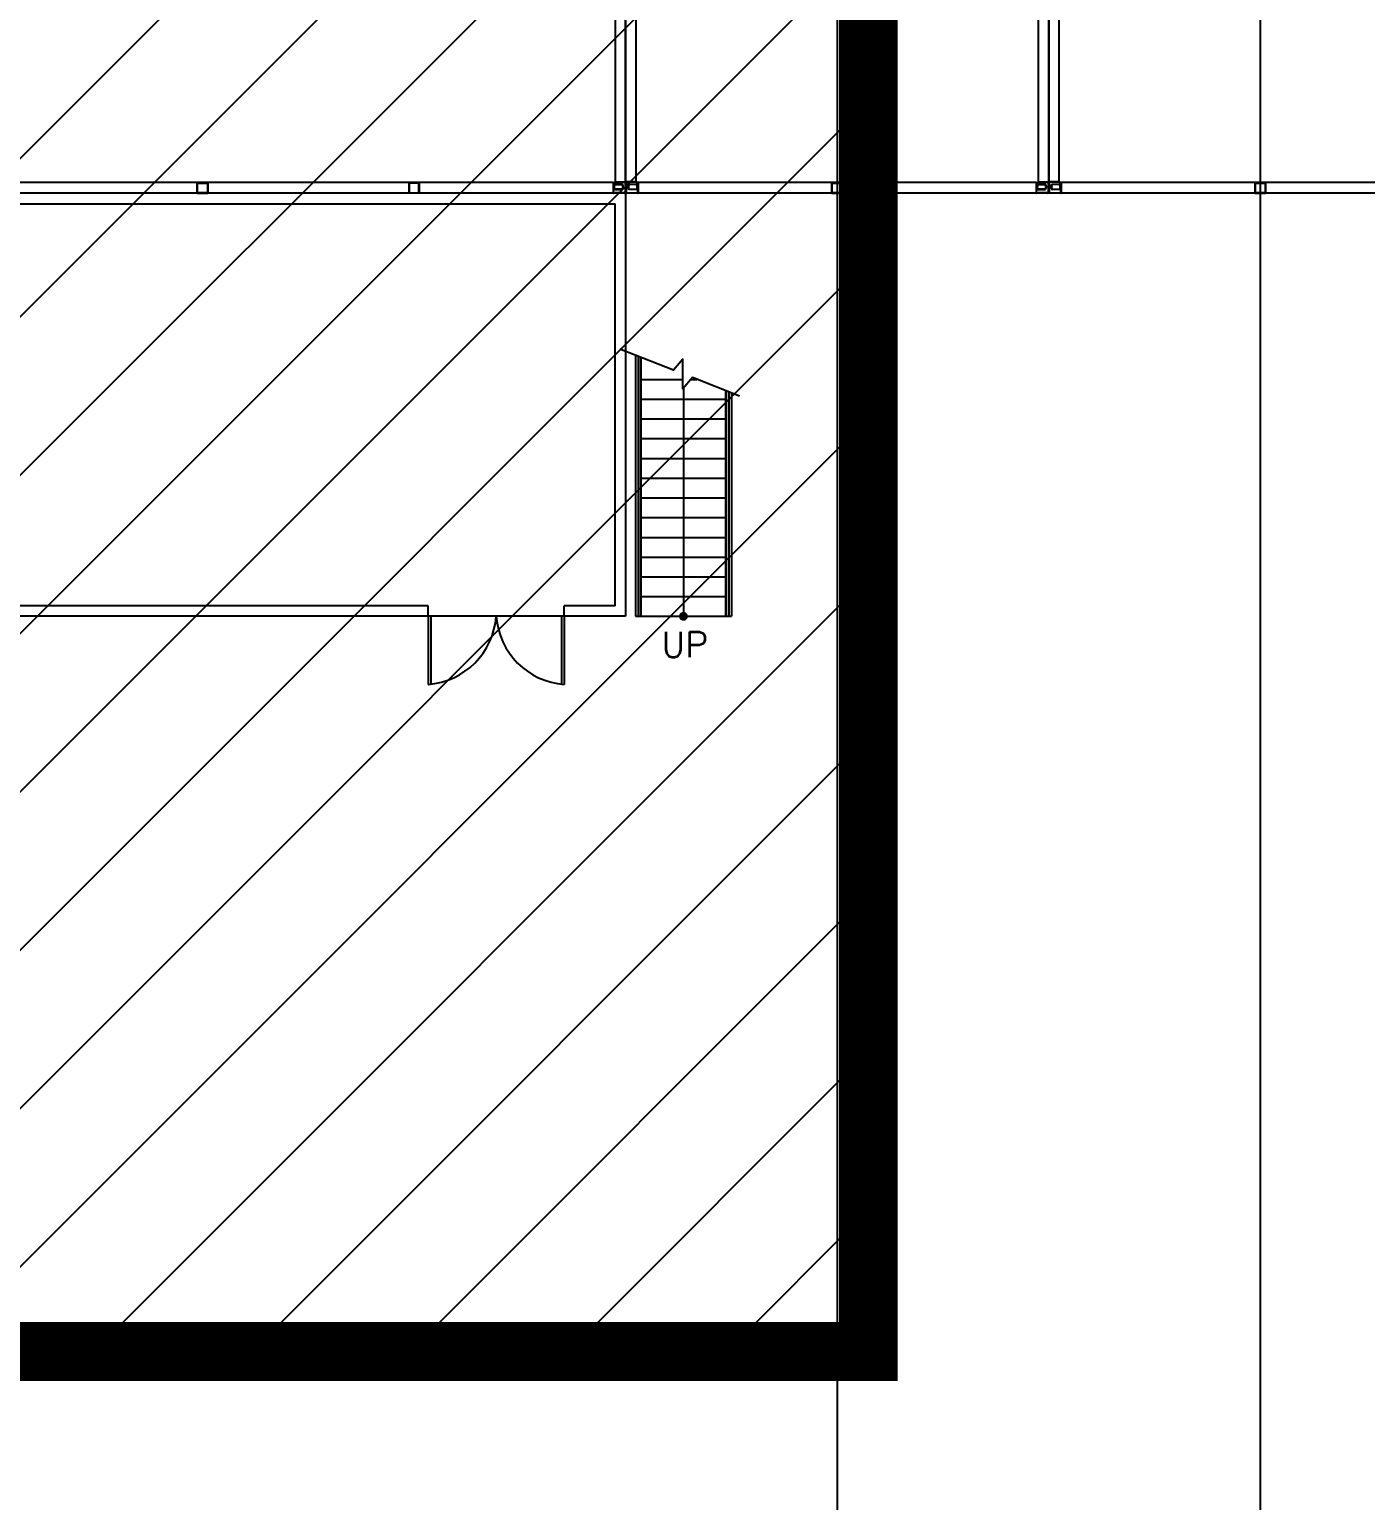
# Model space of a CAD drawing. Header units: millimetres. Extents: x -300 to 383236, y -195106 to -144646.
# Drawn here: x 142080 to 143217, y -151290 to -150039 of the extents above; entities that cross this region are included whole.
import ezdxf
from ezdxf.enums import TextEntityAlignment as Align

# ---------------------------------------------------------------- set-up
doc = ezdxf.new("R2010")
doc.units = ezdxf.units.MM
doc.header["$LTSCALE"] = 60
doc.layers.add('BACK', color=8, linetype='Continuous')
doc.layers.add('SITE BOUNDARY-AP', color=4, linetype='xxx')
doc.styles.add('RomanS', font='romans.shx', dxfattribs={"bigfont": 'whgtxt.shx'})
doc.styles.get("Standard").update_dxf_attribs({"font": 'romans.shx', "width": 0.75, "bigfont": 'whgtxt.shx'})
doc.linetypes.add('xxx', pattern='A,0.25,-0.022286,["xxx",Standard,S=0.1,R=0,X=0,Y=-0.035957],-0.221744', length=0.49403)

# ---------------------------------------------------------------- blocks, each defined once
blk = doc.blocks.new('KEY PLAN_NEW')
at = {"color": 253}
for p, q in [((-1703.86, -1431.94, 46), (-1703.86, -1491.94, 46)), ((-1706.86, -1435.18), (-1706.86, -1488.7)), ((-1700.86, -1488.7), (-1700.86, -1435.18)), ((-1586.86, -1435.18), (-1586.86, -1488.7)), ((-1580.86, -1488.7), (-1580.86, -1435.18)), ((-1707.42, -1488.94, 46), (-2000.3, -1488.94, 46)), ((-1825.36, -1491.94, 46), (-1825.36, -1488.94, 46)), ((-1822.36, -1488.94, 46), (-1825.36, -1488.94, 46)), ((-1825.24, -1489.06, 46), (-1822.48, -1489.06, 46)), ((-1825.24, -1489.06, 46), (-1822.48, -1489.06, 46)), ((-1825.24, -1491.82, 46), (-1825.24, -1489.06, 46)), ((-1822.48, -1489.06, 46), (-1822.48, -1491.82, 46)), ((-1822.36, -1488.94, 46), (-1822.36, -1491.94, 46)), ((-1765.36, -1488.94, 46), (-1765.36, -1491.94, 46)), ((-1765.36, -1488.94, 46), (-1762.36, -1488.94, 46)), ((-1762.48, -1489.06, 46), (-1765.24, -1489.06, 46)), ((-1762.48, -1489.06, 46), (-1765.24, -1489.06, 46)), ((-1765.24, -1489.06, 46), (-1765.24, -1491.82, 46)), ((-1762.48, -1491.82, 46), (-1762.48, -1489.06, 46)), ((-1762.36, -1491.94, 46), (-1762.36, -1488.94, 46)), ((-1707.42, -1488.94, 46), (-1706.86, -1488.94, 46)), ((-1706.86, -1488.7, 46), (-1706.86, -1488.94, 46)), ((-1700.86, -1488.7), (-1700.86, -1488.94)), ((-1700.3, -1488.94), (-1700.86, -1488.94)), ((-1587.42, -1488.94), (-1700.3, -1488.94)), ((-1645.36, -1491.94), (-1645.36, -1488.94)), ((-1642.36, -1488.94), (-1645.36, -1488.94)), ((-1645.24, -1489.06), (-1642.48, -1489.06)), ((-1645.24, -1489.06), (-1642.48, -1489.06)), ((-1645.24, -1491.82), (-1645.24, -1489.06)), ((-1642.48, -1489.06), (-1642.48, -1491.82)), ((-1642.36, -1488.94), (-1642.36, -1491.94)), ((-1587.42, -1488.94), (-1586.86, -1488.94)), ((-1586.86, -1488.7), (-1586.86, -1488.94)), ((-1580.86, -1488.7), (-1580.86, -1488.94)), ((-1580.3, -1488.94), (-1580.86, -1488.94)), ((-1287.42, -1488.94), (-1580.3, -1488.94)), ((-1525.36, -1491.94), (-1525.36, -1488.94)), ((-1522.36, -1488.94), (-1525.36, -1488.94)), ((-1525.24, -1489.06), (-1522.48, -1489.06)), ((-1525.24, -1489.06), (-1522.48, -1489.06)), ((-1525.24, -1491.82), (-1525.24, -1489.06)), ((-1522.48, -1489.06), (-1522.48, -1491.82)), ((-1522.36, -1488.94), (-1522.36, -1491.94)), ((-1703.86, -1491.94, 46), (-2123.86, -1491.94, 46)), ((-1825.36, -1491.94, 46), (-1822.36, -1491.94, 46)), ((-1822.48, -1491.82, 46), (-1825.24, -1491.82, 46)), ((-1762.36, -1491.94, 46), (-1765.36, -1491.94, 46)), ((-1765.24, -1491.82, 46), (-1762.48, -1491.82, 46)), ((-1703.86, -1491.94, 46), (-1703.86, -1611.94, 46)), ((-1645.36, -1491.94), (-1642.36, -1491.94)), ((-1642.48, -1491.82), (-1645.24, -1491.82)), ((-1525.36, -1491.94), (-1522.36, -1491.94)), ((-1522.48, -1491.82), (-1525.24, -1491.82)), ((-2120.86, -1494.94, 46), (-1706.86, -1494.94, 46)), ((-1706.86, -1608.94, 46), (-1706.86, -1494.94, 46)), ((-1700.33, -1538.2, 46), (-1700.33, -1611.94, 46)), ((-1699.61, -1538.48, 46), (-1699.61, -1611.94, 46)), ((-1699.46, -1544.74, 46), (-1687.62, -1544.74, 46)), ((-1687.46, -1547.21, 46), (-1687.46, -1611.94, 46)), ((-1685.35, -1544.74, 46), (-1683.63, -1544.74, 46)), ((-1699.46, -1550.34, 46), (-1675.46, -1550.34, 46)), ((-1675.31, -1548, 46), (-1675.31, -1611.94, 46)), ((-1674.6, -1548.28, 46), (-1674.6, -1611.94, 46)), ((-1699.46, -1555.94, 46), (-1675.46, -1555.94, 46)), ((-1699.46, -1561.54, 46), (-1675.46, -1561.54, 46)), ((-1699.46, -1567.14, 46), (-1675.46, -1567.14, 46)), ((-1699.46, -1572.74, 46), (-1675.46, -1572.74, 46)), ((-1699.46, -1578.34, 46), (-1675.46, -1578.34, 46)), ((-1699.46, -1583.94, 46), (-1675.46, -1583.94, 46)), ((-1699.46, -1589.54, 46), (-1675.46, -1589.54, 46)), ((-1699.46, -1595.14, 46), (-1675.46, -1595.14, 46)), ((-1699.46, -1600.74, 46), (-1675.46, -1600.74, 46)), ((-1759.86, -1608.94, 46), (-2120.86, -1608.94, 46)), ((-1759.86, -1611.94, 46), (-1759.86, -1608.94, 46)), ((-1706.86, -1608.94, 46), (-1721.26, -1608.94, 46)), ((-1721.26, -1611.94, 46), (-1721.26, -1608.94, 46)), ((-1699.46, -1606.34, 46), (-1675.46, -1606.34, 46)), ((-1703.86, -1611.94, 46), (-2123.86, -1611.94, 46)), ((-1759.86, -1611.94, 46), (-1759.86, -1631.24, 46)), ((-1759.06, -1611.94, 46), (-1759.06, -1631.17, 46)), ((-1722.06, -1611.94, 46), (-1722.06, -1631.17, 46)), ((-1721.26, -1611.94, 46), (-1721.26, -1631.24, 46))]:
    blk.add_line(p, q, dxfattribs=at)
at = {"color": 253, "linetype": 'Continuous'}
for p, q in [((-1707.42, -1488.94, 46), (-1707.42, -1491.94, 46)), ((-1707.3, -1491.82, 46), (-1707.3, -1488.94, 46)), ((-1706.86, -1488.7, 46), (-1703.86, -1488.7, 46)), ((-1706.86, -1488.82, 46), (-1703.98, -1488.82, 46)), ((-1703.98, -1488.7, 46), (-1703.98, -1488.82, 46)), ((-1703.86, -1488.82, 46), (-1703.98, -1488.82, 46)), ((-1703.98, -1488.82, 46), (-1703.98, -1491.53, 46)), ((-1700.86, -1488.7), (-1703.86, -1488.7)), ((-1703.86, -1488.82), (-1703.74, -1488.82)), ((-1703.74, -1488.7), (-1703.74, -1488.82)), ((-1700.86, -1488.82), (-1703.74, -1488.82)), ((-1703.74, -1488.82), (-1703.74, -1491.53)), ((-1700.42, -1491.82), (-1700.42, -1488.94)), ((-1700.3, -1488.94), (-1700.3, -1491.94)), ((-1587.42, -1488.94), (-1587.42, -1491.94)), ((-1587.3, -1491.82), (-1587.3, -1488.94)), ((-1586.86, -1488.7), (-1583.86, -1488.7)), ((-1586.86, -1488.82), (-1583.98, -1488.82)), ((-1583.98, -1488.7), (-1583.98, -1488.82)), ((-1583.86, -1488.82), (-1583.98, -1488.82)), ((-1583.98, -1488.82), (-1583.98, -1491.53)), ((-1580.86, -1488.7), (-1583.86, -1488.7)), ((-1583.86, -1488.82), (-1583.74, -1488.82)), ((-1583.74, -1488.7), (-1583.74, -1488.82)), ((-1580.86, -1488.82), (-1583.74, -1488.82)), ((-1583.74, -1488.82), (-1583.74, -1491.53)), ((-1580.42, -1491.82), (-1580.42, -1488.94)), ((-1580.3, -1488.94), (-1580.3, -1491.94)), ((-1707.42, -1491.82, 46), (-1707.3, -1491.82, 46)), ((-1707.3, -1491.82, 46), (-1707.3, -1491.94, 46)), ((-1704.27, -1491.82, 46), (-1707.3, -1491.82, 46)), ((-1704.76, -1489.41, 46), (-1707.02, -1489.41, 46)), ((-1707.02, -1490.92, 46), (-1704.76, -1490.92, 46)), ((-1706.96, -1489.53, 46), (-1704.83, -1489.53, 46)), ((-1704.83, -1490.8, 46), (-1706.96, -1490.8, 46)), ((-1704.27, -1491.82, 46), (-1704.27, -1491.94, 46)), ((-1703.98, -1491.53, 46), (-1703.86, -1491.53, 46)), ((-1703.98, -1491.82, 46), (-1703.98, -1491.82, 46)), ((-1703.98, -1491.82, 46), (-1703.98, -1491.82, 46)), ((-1703.74, -1491.53), (-1703.86, -1491.53)), ((-1703.74, -1491.82), (-1703.74, -1491.82)), ((-1703.74, -1491.82), (-1703.74, -1491.82)), ((-1703.45, -1491.82), (-1703.45, -1491.94)), ((-1703.45, -1491.82), (-1700.42, -1491.82)), ((-1702.96, -1489.41), (-1700.7, -1489.41)), ((-1700.7, -1490.92), (-1702.96, -1490.92)), ((-1700.77, -1489.53), (-1702.9, -1489.53)), ((-1702.9, -1490.8), (-1700.77, -1490.8)), ((-1700.3, -1491.82), (-1700.42, -1491.82)), ((-1700.42, -1491.82), (-1700.42, -1491.94)), ((-1587.42, -1491.82), (-1587.3, -1491.82)), ((-1587.3, -1491.82), (-1587.3, -1491.94)), ((-1584.27, -1491.82), (-1587.3, -1491.82)), ((-1584.76, -1489.41), (-1587.02, -1489.41)), ((-1587.02, -1490.92), (-1584.76, -1490.92)), ((-1586.96, -1489.53), (-1584.83, -1489.53)), ((-1584.83, -1490.8), (-1586.96, -1490.8)), ((-1584.27, -1491.82), (-1584.27, -1491.94)), ((-1583.98, -1491.53), (-1583.86, -1491.53)), ((-1583.98, -1491.82), (-1583.98, -1491.82)), ((-1583.98, -1491.82), (-1583.98, -1491.82)), ((-1583.74, -1491.53), (-1583.86, -1491.53)), ((-1583.74, -1491.82), (-1583.74, -1491.82)), ((-1583.74, -1491.82), (-1583.74, -1491.82)), ((-1583.45, -1491.82), (-1583.45, -1491.94)), ((-1583.45, -1491.82), (-1580.42, -1491.82)), ((-1582.96, -1489.41), (-1580.7, -1489.41)), ((-1580.7, -1490.92), (-1582.96, -1490.92)), ((-1580.77, -1489.53), (-1582.9, -1489.53)), ((-1582.9, -1490.8), (-1580.77, -1490.8)), ((-1580.3, -1491.82), (-1580.42, -1491.82)), ((-1580.42, -1491.82), (-1580.42, -1491.94))]:
    blk.add_line(p, q, dxfattribs=at)
at = {"color": 253}
for points in [[(-1703.86, -1491.94), (-1703.86, -1431.94), (-1583.86, -1431.94), (-1583.86, -1491.94)], [(-1583.86, -1491.94), (-1583.86, -1431.94), (-1283.86, -1431.94), (-1283.86, -1491.94)]]:
    blk.add_lwpolyline(points, close=True, dxfattribs=at)
at = {"color": 253, "elevation": 46}
for points in [[(-1703.86, -1491.94), (-2003.86, -1491.94)], [(-1671.55, -1549.48), (-1684.92, -1544.24), (-1687.62, -1547.4), (-1687.62, -1538.98), (-1690.28, -1542.14), (-1705.55, -1536.16)], [(-1701.06, -1537.92), (-1701.06, -1611.94)], [(-1699.46, -1611.94), (-1699.46, -1538.54)], [(-1675.46, -1611.94), (-1675.46, -1547.95)], [(-1673.86, -1548.57), (-1673.86, -1611.94)], [(-1701.06, -1611.94), (-1673.86, -1611.94)]]:
    blk.add_lwpolyline(points, dxfattribs=at)
blk.add_lwpolyline([(-1687.46, -1547.21, 0, 2, 0), (-1687.46, -1553.21, 0, 0, 0), (-1687.46, -1550.39, 0, 0, 0)], format="xyseb", dxfattribs=at)
at = {"color": 253, "const_width": 1.25, "elevation": 46}
blk.add_lwpolyline([(-1686.84, -1611.94, 1), (-1688.09, -1611.94, 1)], format="xyb", close=True, dxfattribs=at)
at = {"color": 253, "linetype": 'Continuous'}
for centre, radius, start, end in [((-1703.98, -1488.82, 46), 0.12, 0, 90), ((-1703.74, -1488.82), 0.12, 90, 180), ((-1583.98, -1488.82), 0.12, 0, 90), ((-1583.74, -1488.82), 0.12, 90, 180), ((-1707.3, -1491.82, 46), 0.12, 180, 270), ((-1705.89, -1490.16, 46), 1.36, 146.2792, 213.7208), ((-1705.89, -1490.16, 46), 1.24, 149.1964, 210.8036), ((-1705.89, -1490.16, 46), 1.24, 329.1964, 30.8036), ((-1705.89, -1490.16, 46), 1.36, 326.2792, 33.7208), ((-1704.27, -1491.53, 46), 0.41, 270, 0), ((-1704.27, -1491.53, 46), 0.29, 270, 0), ((-1703.45, -1491.53), 0.41, 180, 270), ((-1703.45, -1491.53), 0.29, 180, 270), ((-1701.83, -1490.16), 1.36, 146.2792, 213.7208), ((-1701.83, -1490.16), 1.24, 149.1964, 210.8036), ((-1701.83, -1490.16), 1.24, 329.1964, 30.8036), ((-1701.83, -1490.16), 1.36, 326.2792, 33.7208), ((-1700.42, -1491.82), 0.12, 270, 0), ((-1587.3, -1491.82), 0.12, 180, 270), ((-1585.89, -1490.16), 1.36, 146.2792, 213.7208), ((-1585.89, -1490.16), 1.24, 149.1964, 210.8036), ((-1585.89, -1490.16), 1.24, 329.1964, 30.8036), ((-1585.89, -1490.16), 1.36, 326.2792, 33.7208), ((-1584.27, -1491.53), 0.41, 270, 0), ((-1584.27, -1491.53), 0.29, 270, 0), ((-1583.45, -1491.53), 0.41, 180, 270), ((-1583.45, -1491.53), 0.29, 180, 270), ((-1581.83, -1490.16), 1.36, 146.2792, 213.7208), ((-1581.83, -1490.16), 1.24, 149.1964, 210.8036), ((-1581.83, -1490.16), 1.24, 329.1964, 30.8036), ((-1581.83, -1490.16), 1.36, 326.2792, 33.7208), ((-1580.42, -1491.82), 0.12, 270, 0)]:
    blk.add_arc(centre, radius, start, end, dxfattribs=at)
at = {"color": 253}
for centre, start, end in [((-1761.42, -1610.39, 46), 274.2611, 355.7389), ((-1719.71, -1610.39, 46), 184.2611, 265.7389)]:
    blk.add_arc(centre, 20.91, start, end, dxfattribs=at)
at = {"color": 253, "linetype": 'Continuous'}
for points, knots in [([(-1706.96, -1489.53, 46), (-1706.96, -1489.53, 46), (-1706.96, -1489.53, 46), (-1706.96, -1489.53, 46), (-1706.96, -1489.53, 46), (-1706.96, -1489.53, 46), (-1706.96, -1489.52, 46), (-1706.96, -1489.52, 46), (-1706.96, -1489.52, 46), (-1706.96, -1489.52, 46), (-1706.96, -1489.52, 46), (-1706.96, -1489.52, 46), (-1706.96, -1489.52, 46), (-1706.96, -1489.51, 46), (-1706.97, -1489.51, 46), (-1706.97, -1489.51, 46), (-1706.97, -1489.51, 46), (-1706.97, -1489.51, 46), (-1706.97, -1489.51, 46), (-1706.97, -1489.51, 46), (-1706.97, -1489.5, 46), (-1706.97, -1489.5, 46), (-1706.98, -1489.5, 46), (-1706.98, -1489.49, 46), (-1706.98, -1489.49, 46), (-1706.98, -1489.49, 46), (-1706.98, -1489.49, 46), (-1706.98, -1489.48, 46), (-1706.98, -1489.48, 46), (-1706.98, -1489.48, 46), (-1706.98, -1489.48, 46), (-1706.99, -1489.48, 46), (-1706.99, -1489.47, 46), (-1706.99, -1489.47, 46), (-1707, -1489.46, 46), (-1707, -1489.46, 46), (-1707, -1489.45, 46), (-1707, -1489.45, 46), (-1707, -1489.45, 46), (-1707, -1489.45, 46), (-1707, -1489.45, 46), (-1707, -1489.44, 46), (-1707.01, -1489.44, 46), (-1707.01, -1489.43, 46), (-1707.01, -1489.43, 46), (-1707.02, -1489.42, 46), (-1707.02, -1489.42, 46), (-1707.02, -1489.42, 46), (-1707.02, -1489.41, 46), (-1707.02, -1489.41, 46), (-1707.02, -1489.41, 46), (-1707.02, -1489.41, 46), (-1707.02, -1489.41, 46), (-1707.02, -1489.41, 46)], [0, 0, 0, 0, 0.06206, 0.12459, 0.12459, 0.155854, 0.155854, 0.171487, 0.171487, 0.187119, 0.187119, 0.249648, 0.249648, 0.312178, 0.312178, 0.343442, 0.343442, 0.359075, 0.359075, 0.374707, 0.374707, 0.437236, 0.437236, 0.499766, 0.499766, 0.53103, 0.53103, 0.546663, 0.546663, 0.562295, 0.562295, 0.624824, 0.624824, 0.687353, 0.687353, 0.749883, 0.749883, 0.765515, 0.765515, 0.781147, 0.781147, 0.812412, 0.812412, 0.874941, 0.874941, 0.937471, 0.937471, 0.968735, 0.968735, 0.984368, 0.992184, 0.992184, 1, 1, 1, 1]), ([(-1707.02, -1490.92, 46), (-1707.02, -1490.92, 46), (-1707.02, -1490.92, 46), (-1707.02, -1490.92, 46), (-1707.02, -1490.92, 46), (-1707.02, -1490.91, 46), (-1707.02, -1490.91, 46), (-1707.02, -1490.91, 46), (-1707.02, -1490.9, 46), (-1707.01, -1490.9, 46), (-1707.01, -1490.89, 46), (-1707.01, -1490.89, 46), (-1707, -1490.88, 46), (-1707, -1490.88, 46), (-1707, -1490.88, 46), (-1707, -1490.88, 46), (-1707, -1490.88, 46), (-1707, -1490.88, 46), (-1707, -1490.87, 46), (-1707, -1490.87, 46), (-1706.99, -1490.86, 46), (-1706.99, -1490.86, 46), (-1706.99, -1490.85, 46), (-1706.98, -1490.85, 46), (-1706.98, -1490.84, 46), (-1706.98, -1490.84, 46), (-1706.98, -1490.84, 46), (-1706.98, -1490.84, 46), (-1706.98, -1490.84, 46), (-1706.98, -1490.84, 46), (-1706.98, -1490.83, 46), (-1706.98, -1490.83, 46), (-1706.97, -1490.83, 46), (-1706.97, -1490.82, 46), (-1706.97, -1490.82, 46), (-1706.97, -1490.82, 46), (-1706.97, -1490.82, 46), (-1706.97, -1490.82, 46), (-1706.97, -1490.82, 46), (-1706.97, -1490.82, 46), (-1706.96, -1490.81, 46), (-1706.96, -1490.81, 46), (-1706.96, -1490.81, 46), (-1706.96, -1490.81, 46), (-1706.96, -1490.8, 46), (-1706.96, -1490.8, 46), (-1706.96, -1490.8, 46), (-1706.96, -1490.8, 46), (-1706.96, -1490.8, 46), (-1706.96, -1490.8, 46), (-1706.96, -1490.8, 46), (-1706.96, -1490.8, 46), (-1706.96, -1490.8, 46), (-1706.96, -1490.8, 46)], [0, 0, 0, 0, 0.00782, 0.00782, 0.015639, 0.031279, 0.031279, 0.062557, 0.062557, 0.125114, 0.125114, 0.187671, 0.187671, 0.21895, 0.21895, 0.234589, 0.234589, 0.250228, 0.250228, 0.312785, 0.312785, 0.375342, 0.375342, 0.437899, 0.437899, 0.453538, 0.453538, 0.469178, 0.469178, 0.500456, 0.500456, 0.563013, 0.563013, 0.62557, 0.62557, 0.641209, 0.641209, 0.656849, 0.656849, 0.688127, 0.688127, 0.750684, 0.750684, 0.813241, 0.813241, 0.828881, 0.828881, 0.84452, 0.84452, 0.875798, 0.875798, 0.938355, 1, 1, 1, 1]), ([(-1704.83, -1489.53, 46), (-1704.83, -1489.53, 46), (-1704.83, -1489.53, 46), (-1704.83, -1489.53, 46), (-1704.82, -1489.53, 46), (-1704.82, -1489.53, 46), (-1704.82, -1489.52, 46), (-1704.82, -1489.52, 46), (-1704.82, -1489.52, 46), (-1704.82, -1489.52, 46), (-1704.82, -1489.52, 46), (-1704.82, -1489.52, 46), (-1704.82, -1489.52, 46), (-1704.82, -1489.51, 46), (-1704.82, -1489.51, 46), (-1704.82, -1489.51, 46), (-1704.82, -1489.51, 46), (-1704.82, -1489.51, 46), (-1704.81, -1489.51, 46), (-1704.81, -1489.51, 46), (-1704.81, -1489.5, 46), (-1704.81, -1489.5, 46), (-1704.81, -1489.5, 46), (-1704.81, -1489.49, 46), (-1704.8, -1489.49, 46), (-1704.8, -1489.49, 46), (-1704.8, -1489.49, 46), (-1704.8, -1489.48, 46), (-1704.8, -1489.48, 46), (-1704.8, -1489.48, 46), (-1704.8, -1489.48, 46), (-1704.8, -1489.48, 46), (-1704.79, -1489.47, 46), (-1704.79, -1489.47, 46), (-1704.79, -1489.46, 46), (-1704.79, -1489.46, 46), (-1704.78, -1489.45, 46), (-1704.78, -1489.45, 46), (-1704.78, -1489.45, 46), (-1704.78, -1489.45, 46), (-1704.78, -1489.45, 46), (-1704.78, -1489.44, 46), (-1704.78, -1489.44, 46), (-1704.77, -1489.43, 46), (-1704.77, -1489.43, 46), (-1704.77, -1489.42, 46), (-1704.77, -1489.42, 46), (-1704.76, -1489.42, 46), (-1704.76, -1489.41, 46), (-1704.76, -1489.41, 46), (-1704.76, -1489.41, 46), (-1704.76, -1489.41, 46), (-1704.76, -1489.41, 46), (-1704.76, -1489.41, 46)], [0, 0, 0, 0, 0.06206, 0.12459, 0.12459, 0.155854, 0.155854, 0.171487, 0.171487, 0.187119, 0.187119, 0.249648, 0.249648, 0.312178, 0.312178, 0.343442, 0.343442, 0.359075, 0.359075, 0.374707, 0.374707, 0.437236, 0.437236, 0.499766, 0.499766, 0.53103, 0.53103, 0.546663, 0.546663, 0.562295, 0.562295, 0.624824, 0.624824, 0.687353, 0.687353, 0.749883, 0.749883, 0.765515, 0.765515, 0.781147, 0.781147, 0.812412, 0.812412, 0.874941, 0.874941, 0.937471, 0.937471, 0.968735, 0.968735, 0.984368, 0.992184, 0.992184, 1, 1, 1, 1]), ([(-1704.76, -1490.92, 46), (-1704.76, -1490.92, 46), (-1704.76, -1490.92, 46), (-1704.76, -1490.92, 46), (-1704.76, -1490.92, 46), (-1704.76, -1490.91, 46), (-1704.76, -1490.91, 46), (-1704.77, -1490.91, 46), (-1704.77, -1490.9, 46), (-1704.77, -1490.9, 46), (-1704.77, -1490.89, 46), (-1704.78, -1490.89, 46), (-1704.78, -1490.88, 46), (-1704.78, -1490.88, 46), (-1704.78, -1490.88, 46), (-1704.78, -1490.88, 46), (-1704.78, -1490.88, 46), (-1704.78, -1490.88, 46), (-1704.79, -1490.87, 46), (-1704.79, -1490.87, 46), (-1704.79, -1490.86, 46), (-1704.79, -1490.86, 46), (-1704.8, -1490.85, 46), (-1704.8, -1490.85, 46), (-1704.8, -1490.84, 46), (-1704.8, -1490.84, 46), (-1704.8, -1490.84, 46), (-1704.8, -1490.84, 46), (-1704.8, -1490.84, 46), (-1704.8, -1490.84, 46), (-1704.81, -1490.83, 46), (-1704.81, -1490.83, 46), (-1704.81, -1490.83, 46), (-1704.81, -1490.82, 46), (-1704.81, -1490.82, 46), (-1704.81, -1490.82, 46), (-1704.82, -1490.82, 46), (-1704.82, -1490.82, 46), (-1704.82, -1490.82, 46), (-1704.82, -1490.82, 46), (-1704.82, -1490.81, 46), (-1704.82, -1490.81, 46), (-1704.82, -1490.81, 46), (-1704.82, -1490.81, 46), (-1704.82, -1490.8, 46), (-1704.82, -1490.8, 46), (-1704.82, -1490.8, 46), (-1704.82, -1490.8, 46), (-1704.82, -1490.8, 46), (-1704.82, -1490.8, 46), (-1704.83, -1490.8, 46), (-1704.83, -1490.8, 46), (-1704.83, -1490.8, 46), (-1704.83, -1490.8, 46)], [0, 0, 0, 0, 0.00782, 0.00782, 0.015639, 0.031279, 0.031279, 0.062557, 0.062557, 0.125114, 0.125114, 0.187671, 0.187671, 0.21895, 0.21895, 0.234589, 0.234589, 0.250228, 0.250228, 0.312785, 0.312785, 0.375342, 0.375342, 0.437899, 0.437899, 0.453538, 0.453538, 0.469178, 0.469178, 0.500456, 0.500456, 0.563013, 0.563013, 0.62557, 0.62557, 0.641209, 0.641209, 0.656849, 0.656849, 0.688127, 0.688127, 0.750684, 0.750684, 0.813241, 0.813241, 0.828881, 0.828881, 0.84452, 0.84452, 0.875798, 0.875798, 0.938355, 1, 1, 1, 1]), ([(-1702.9, -1489.53), (-1702.9, -1489.53, 46), (-1702.9, -1489.53, 46), (-1702.9, -1489.53, 46), (-1702.9, -1489.53, 46), (-1702.9, -1489.53, 46), (-1702.9, -1489.52, 46), (-1702.9, -1489.52, 46), (-1702.9, -1489.52, 46), (-1702.9, -1489.52, 46), (-1702.9, -1489.52, 46), (-1702.9, -1489.52, 46), (-1702.9, -1489.52, 46), (-1702.9, -1489.51, 46), (-1702.91, -1489.51, 46), (-1702.91, -1489.51, 46), (-1702.91, -1489.51, 46), (-1702.91, -1489.51, 46), (-1702.91, -1489.51, 46), (-1702.91, -1489.51, 46), (-1702.91, -1489.5, 46), (-1702.91, -1489.5, 46), (-1702.92, -1489.5, 46), (-1702.92, -1489.49, 46), (-1702.92, -1489.49, 46), (-1702.92, -1489.49, 46), (-1702.92, -1489.49, 46), (-1702.92, -1489.48, 46), (-1702.92, -1489.48, 46), (-1702.92, -1489.48, 46), (-1702.92, -1489.48, 46), (-1702.93, -1489.48, 46), (-1702.93, -1489.47, 46), (-1702.93, -1489.47, 46), (-1702.94, -1489.46, 46), (-1702.94, -1489.46, 46), (-1702.94, -1489.45, 46), (-1702.94, -1489.45, 46), (-1702.94, -1489.45, 46), (-1702.94, -1489.45, 46), (-1702.94, -1489.45, 46), (-1702.94, -1489.44, 46), (-1702.95, -1489.44, 46), (-1702.95, -1489.43, 46), (-1702.95, -1489.43, 46), (-1702.95, -1489.42, 46), (-1702.96, -1489.42, 46), (-1702.96, -1489.42, 46), (-1702.96, -1489.41, 46), (-1702.96, -1489.41, 46), (-1702.96, -1489.41, 46), (-1702.96, -1489.41, 46), (-1702.96, -1489.41, 46), (-1702.96, -1489.41, 46)], [0, 0, 0, 0, 0.06206, 0.12459, 0.12459, 0.155854, 0.155854, 0.171487, 0.171487, 0.187119, 0.187119, 0.249648, 0.249648, 0.312178, 0.312178, 0.343442, 0.343442, 0.359075, 0.359075, 0.374707, 0.374707, 0.437236, 0.437236, 0.499766, 0.499766, 0.53103, 0.53103, 0.546663, 0.546663, 0.562295, 0.562295, 0.624824, 0.624824, 0.687353, 0.687353, 0.749883, 0.749883, 0.765515, 0.765515, 0.781147, 0.781147, 0.812412, 0.812412, 0.874941, 0.874941, 0.937471, 0.937471, 0.968735, 0.968735, 0.984368, 0.992184, 0.992184, 1, 1, 1, 1]), ([(-1702.96, -1490.92), (-1702.96, -1490.92, 46), (-1702.96, -1490.92, 46), (-1702.96, -1490.92, 46), (-1702.96, -1490.92, 46), (-1702.96, -1490.91, 46), (-1702.96, -1490.91, 46), (-1702.96, -1490.91, 46), (-1702.95, -1490.9, 46), (-1702.95, -1490.9, 46), (-1702.95, -1490.89, 46), (-1702.95, -1490.89, 46), (-1702.94, -1490.88, 46), (-1702.94, -1490.88, 46), (-1702.94, -1490.88, 46), (-1702.94, -1490.88, 46), (-1702.94, -1490.88, 46), (-1702.94, -1490.88, 46), (-1702.94, -1490.87, 46), (-1702.94, -1490.87, 46), (-1702.93, -1490.86, 46), (-1702.93, -1490.86, 46), (-1702.93, -1490.85, 46), (-1702.92, -1490.85, 46), (-1702.92, -1490.84, 46), (-1702.92, -1490.84, 46), (-1702.92, -1490.84, 46), (-1702.92, -1490.84, 46), (-1702.92, -1490.84, 46), (-1702.92, -1490.84, 46), (-1702.92, -1490.83, 46), (-1702.92, -1490.83, 46), (-1702.91, -1490.83, 46), (-1702.91, -1490.82, 46), (-1702.91, -1490.82, 46), (-1702.91, -1490.82, 46), (-1702.91, -1490.82, 46), (-1702.91, -1490.82, 46), (-1702.91, -1490.82, 46), (-1702.91, -1490.82, 46), (-1702.9, -1490.81, 46), (-1702.9, -1490.81, 46), (-1702.9, -1490.81, 46), (-1702.9, -1490.81, 46), (-1702.9, -1490.8, 46), (-1702.9, -1490.8, 46), (-1702.9, -1490.8, 46), (-1702.9, -1490.8, 46), (-1702.9, -1490.8, 46), (-1702.9, -1490.8, 46), (-1702.9, -1490.8, 46), (-1702.9, -1490.8, 46), (-1702.9, -1490.8, 46), (-1702.9, -1490.8, 46)], [0, 0, 0, 0, 0.00782, 0.00782, 0.015639, 0.031279, 0.031279, 0.062557, 0.062557, 0.125114, 0.125114, 0.187671, 0.187671, 0.21895, 0.21895, 0.234589, 0.234589, 0.250228, 0.250228, 0.312785, 0.312785, 0.375342, 0.375342, 0.437899, 0.437899, 0.453538, 0.453538, 0.469178, 0.469178, 0.500456, 0.500456, 0.563013, 0.563013, 0.62557, 0.62557, 0.641209, 0.641209, 0.656849, 0.656849, 0.688127, 0.688127, 0.750684, 0.750684, 0.813241, 0.813241, 0.828881, 0.828881, 0.84452, 0.84452, 0.875798, 0.875798, 0.938355, 1, 1, 1, 1]), ([(-1700.77, -1489.53), (-1700.77, -1489.53, 46), (-1700.77, -1489.53, 46), (-1700.77, -1489.53, 46), (-1700.76, -1489.53, 46), (-1700.76, -1489.53, 46), (-1700.76, -1489.52, 46), (-1700.76, -1489.52, 46), (-1700.76, -1489.52, 46), (-1700.76, -1489.52, 46), (-1700.76, -1489.52, 46), (-1700.76, -1489.52, 46), (-1700.76, -1489.52, 46), (-1700.76, -1489.51, 46), (-1700.76, -1489.51, 46), (-1700.76, -1489.51, 46), (-1700.76, -1489.51, 46), (-1700.76, -1489.51, 46), (-1700.75, -1489.51, 46), (-1700.75, -1489.51, 46), (-1700.75, -1489.5, 46), (-1700.75, -1489.5, 46), (-1700.75, -1489.5, 46), (-1700.75, -1489.49, 46), (-1700.74, -1489.49, 46), (-1700.74, -1489.49, 46), (-1700.74, -1489.49, 46), (-1700.74, -1489.48, 46), (-1700.74, -1489.48, 46), (-1700.74, -1489.48, 46), (-1700.74, -1489.48, 46), (-1700.74, -1489.48, 46), (-1700.73, -1489.47, 46), (-1700.73, -1489.47, 46), (-1700.73, -1489.46, 46), (-1700.73, -1489.46, 46), (-1700.72, -1489.45, 46), (-1700.72, -1489.45, 46), (-1700.72, -1489.45, 46), (-1700.72, -1489.45, 46), (-1700.72, -1489.45, 46), (-1700.72, -1489.44, 46), (-1700.72, -1489.44, 46), (-1700.71, -1489.43, 46), (-1700.71, -1489.43, 46), (-1700.71, -1489.42, 46), (-1700.71, -1489.42, 46), (-1700.7, -1489.42, 46), (-1700.7, -1489.41, 46), (-1700.7, -1489.41, 46), (-1700.7, -1489.41, 46), (-1700.7, -1489.41, 46), (-1700.7, -1489.41, 46), (-1700.7, -1489.41, 46)], [0, 0, 0, 0, 0.06206, 0.12459, 0.12459, 0.155854, 0.155854, 0.171487, 0.171487, 0.187119, 0.187119, 0.249648, 0.249648, 0.312178, 0.312178, 0.343442, 0.343442, 0.359075, 0.359075, 0.374707, 0.374707, 0.437236, 0.437236, 0.499766, 0.499766, 0.53103, 0.53103, 0.546663, 0.546663, 0.562295, 0.562295, 0.624824, 0.624824, 0.687353, 0.687353, 0.749883, 0.749883, 0.765515, 0.765515, 0.781147, 0.781147, 0.812412, 0.812412, 0.874941, 0.874941, 0.937471, 0.937471, 0.968735, 0.968735, 0.984368, 0.992184, 0.992184, 1, 1, 1, 1]), ([(-1700.7, -1490.92), (-1700.7, -1490.92, 46), (-1700.7, -1490.92, 46), (-1700.7, -1490.92, 46), (-1700.7, -1490.92, 46), (-1700.7, -1490.91, 46), (-1700.7, -1490.91, 46), (-1700.71, -1490.91, 46), (-1700.71, -1490.9, 46), (-1700.71, -1490.9, 46), (-1700.71, -1490.89, 46), (-1700.72, -1490.89, 46), (-1700.72, -1490.88, 46), (-1700.72, -1490.88, 46), (-1700.72, -1490.88, 46), (-1700.72, -1490.88, 46), (-1700.72, -1490.88, 46), (-1700.72, -1490.88, 46), (-1700.73, -1490.87, 46), (-1700.73, -1490.87, 46), (-1700.73, -1490.86, 46), (-1700.73, -1490.86, 46), (-1700.74, -1490.85, 46), (-1700.74, -1490.85, 46), (-1700.74, -1490.84, 46), (-1700.74, -1490.84, 46), (-1700.74, -1490.84, 46), (-1700.74, -1490.84, 46), (-1700.74, -1490.84, 46), (-1700.74, -1490.84, 46), (-1700.75, -1490.83, 46), (-1700.75, -1490.83, 46), (-1700.75, -1490.83, 46), (-1700.75, -1490.82, 46), (-1700.75, -1490.82, 46), (-1700.75, -1490.82, 46), (-1700.76, -1490.82, 46), (-1700.76, -1490.82, 46), (-1700.76, -1490.82, 46), (-1700.76, -1490.82, 46), (-1700.76, -1490.81, 46), (-1700.76, -1490.81, 46), (-1700.76, -1490.81, 46), (-1700.76, -1490.81, 46), (-1700.76, -1490.8, 46), (-1700.76, -1490.8, 46), (-1700.76, -1490.8, 46), (-1700.76, -1490.8, 46), (-1700.76, -1490.8, 46), (-1700.76, -1490.8, 46), (-1700.77, -1490.8, 46), (-1700.77, -1490.8, 46), (-1700.77, -1490.8, 46), (-1700.77, -1490.8, 46)], [0, 0, 0, 0, 0.00782, 0.00782, 0.015639, 0.031279, 0.031279, 0.062557, 0.062557, 0.125114, 0.125114, 0.187671, 0.187671, 0.21895, 0.21895, 0.234589, 0.234589, 0.250228, 0.250228, 0.312785, 0.312785, 0.375342, 0.375342, 0.437899, 0.437899, 0.453538, 0.453538, 0.469178, 0.469178, 0.500456, 0.500456, 0.563013, 0.563013, 0.62557, 0.62557, 0.641209, 0.641209, 0.656849, 0.656849, 0.688127, 0.688127, 0.750684, 0.750684, 0.813241, 0.813241, 0.828881, 0.828881, 0.84452, 0.84452, 0.875798, 0.875798, 0.938355, 1, 1, 1, 1]), ([(-1586.96, -1489.53), (-1586.96, -1489.53, 46), (-1586.96, -1489.53, 46), (-1586.96, -1489.53, 46), (-1586.96, -1489.53, 46), (-1586.96, -1489.53, 46), (-1586.96, -1489.52, 46), (-1586.96, -1489.52, 46), (-1586.96, -1489.52, 46), (-1586.96, -1489.52, 46), (-1586.96, -1489.52, 46), (-1586.96, -1489.52, 46), (-1586.96, -1489.52, 46), (-1586.96, -1489.51, 46), (-1586.97, -1489.51, 46), (-1586.97, -1489.51, 46), (-1586.97, -1489.51, 46), (-1586.97, -1489.51, 46), (-1586.97, -1489.51, 46), (-1586.97, -1489.51, 46), (-1586.97, -1489.5, 46), (-1586.97, -1489.5, 46), (-1586.98, -1489.5, 46), (-1586.98, -1489.49, 46), (-1586.98, -1489.49, 46), (-1586.98, -1489.49, 46), (-1586.98, -1489.49, 46), (-1586.98, -1489.48, 46), (-1586.98, -1489.48, 46), (-1586.98, -1489.48, 46), (-1586.98, -1489.48, 46), (-1586.99, -1489.48, 46), (-1586.99, -1489.47, 46), (-1586.99, -1489.47, 46), (-1587, -1489.46, 46), (-1587, -1489.46, 46), (-1587, -1489.45, 46), (-1587, -1489.45, 46), (-1587, -1489.45, 46), (-1587, -1489.45, 46), (-1587, -1489.45, 46), (-1587, -1489.44, 46), (-1587.01, -1489.44, 46), (-1587.01, -1489.43, 46), (-1587.01, -1489.43, 46), (-1587.02, -1489.42, 46), (-1587.02, -1489.42, 46), (-1587.02, -1489.42, 46), (-1587.02, -1489.41, 46), (-1587.02, -1489.41, 46), (-1587.02, -1489.41, 46), (-1587.02, -1489.41, 46), (-1587.02, -1489.41, 46), (-1587.02, -1489.41, 46)], [0, 0, 0, 0, 0.06206, 0.12459, 0.12459, 0.155854, 0.155854, 0.171487, 0.171487, 0.187119, 0.187119, 0.249648, 0.249648, 0.312178, 0.312178, 0.343442, 0.343442, 0.359075, 0.359075, 0.374707, 0.374707, 0.437236, 0.437236, 0.499766, 0.499766, 0.53103, 0.53103, 0.546663, 0.546663, 0.562295, 0.562295, 0.624824, 0.624824, 0.687353, 0.687353, 0.749883, 0.749883, 0.765515, 0.765515, 0.781147, 0.781147, 0.812412, 0.812412, 0.874941, 0.874941, 0.937471, 0.937471, 0.968735, 0.968735, 0.984368, 0.992184, 0.992184, 1, 1, 1, 1]), ([(-1587.02, -1490.92), (-1587.02, -1490.92, 46), (-1587.02, -1490.92, 46), (-1587.02, -1490.92, 46), (-1587.02, -1490.92, 46), (-1587.02, -1490.91, 46), (-1587.02, -1490.91, 46), (-1587.02, -1490.91, 46), (-1587.02, -1490.9, 46), (-1587.01, -1490.9, 46), (-1587.01, -1490.89, 46), (-1587.01, -1490.89, 46), (-1587, -1490.88, 46), (-1587, -1490.88, 46), (-1587, -1490.88, 46), (-1587, -1490.88, 46), (-1587, -1490.88, 46), (-1587, -1490.88, 46), (-1587, -1490.87, 46), (-1587, -1490.87, 46), (-1586.99, -1490.86, 46), (-1586.99, -1490.86, 46), (-1586.99, -1490.85, 46), (-1586.98, -1490.85, 46), (-1586.98, -1490.84, 46), (-1586.98, -1490.84, 46), (-1586.98, -1490.84, 46), (-1586.98, -1490.84, 46), (-1586.98, -1490.84, 46), (-1586.98, -1490.84, 46), (-1586.98, -1490.83, 46), (-1586.98, -1490.83, 46), (-1586.97, -1490.83, 46), (-1586.97, -1490.82, 46), (-1586.97, -1490.82, 46), (-1586.97, -1490.82, 46), (-1586.97, -1490.82, 46), (-1586.97, -1490.82, 46), (-1586.97, -1490.82, 46), (-1586.97, -1490.82, 46), (-1586.96, -1490.81, 46), (-1586.96, -1490.81, 46), (-1586.96, -1490.81, 46), (-1586.96, -1490.81, 46), (-1586.96, -1490.8, 46), (-1586.96, -1490.8, 46), (-1586.96, -1490.8, 46), (-1586.96, -1490.8, 46), (-1586.96, -1490.8, 46), (-1586.96, -1490.8, 46), (-1586.96, -1490.8, 46), (-1586.96, -1490.8, 46), (-1586.96, -1490.8, 46), (-1586.96, -1490.8, 46)], [0, 0, 0, 0, 0.00782, 0.00782, 0.015639, 0.031279, 0.031279, 0.062557, 0.062557, 0.125114, 0.125114, 0.187671, 0.187671, 0.21895, 0.21895, 0.234589, 0.234589, 0.250228, 0.250228, 0.312785, 0.312785, 0.375342, 0.375342, 0.437899, 0.437899, 0.453538, 0.453538, 0.469178, 0.469178, 0.500456, 0.500456, 0.563013, 0.563013, 0.62557, 0.62557, 0.641209, 0.641209, 0.656849, 0.656849, 0.688127, 0.688127, 0.750684, 0.750684, 0.813241, 0.813241, 0.828881, 0.828881, 0.84452, 0.84452, 0.875798, 0.875798, 0.938355, 1, 1, 1, 1]), ([(-1584.83, -1489.53), (-1584.83, -1489.53, 46), (-1584.83, -1489.53, 46), (-1584.83, -1489.53, 46), (-1584.82, -1489.53, 46), (-1584.82, -1489.53, 46), (-1584.82, -1489.52, 46), (-1584.82, -1489.52, 46), (-1584.82, -1489.52, 46), (-1584.82, -1489.52, 46), (-1584.82, -1489.52, 46), (-1584.82, -1489.52, 46), (-1584.82, -1489.52, 46), (-1584.82, -1489.51, 46), (-1584.82, -1489.51, 46), (-1584.82, -1489.51, 46), (-1584.82, -1489.51, 46), (-1584.82, -1489.51, 46), (-1584.81, -1489.51, 46), (-1584.81, -1489.51, 46), (-1584.81, -1489.5, 46), (-1584.81, -1489.5, 46), (-1584.81, -1489.5, 46), (-1584.81, -1489.49, 46), (-1584.8, -1489.49, 46), (-1584.8, -1489.49, 46), (-1584.8, -1489.49, 46), (-1584.8, -1489.48, 46), (-1584.8, -1489.48, 46), (-1584.8, -1489.48, 46), (-1584.8, -1489.48, 46), (-1584.8, -1489.48, 46), (-1584.79, -1489.47, 46), (-1584.79, -1489.47, 46), (-1584.79, -1489.46, 46), (-1584.79, -1489.46, 46), (-1584.78, -1489.45, 46), (-1584.78, -1489.45, 46), (-1584.78, -1489.45, 46), (-1584.78, -1489.45, 46), (-1584.78, -1489.45, 46), (-1584.78, -1489.44, 46), (-1584.78, -1489.44, 46), (-1584.77, -1489.43, 46), (-1584.77, -1489.43, 46), (-1584.77, -1489.42, 46), (-1584.77, -1489.42, 46), (-1584.76, -1489.42, 46), (-1584.76, -1489.41, 46), (-1584.76, -1489.41, 46), (-1584.76, -1489.41, 46), (-1584.76, -1489.41, 46), (-1584.76, -1489.41, 46), (-1584.76, -1489.41, 46)], [0, 0, 0, 0, 0.06206, 0.12459, 0.12459, 0.155854, 0.155854, 0.171487, 0.171487, 0.187119, 0.187119, 0.249648, 0.249648, 0.312178, 0.312178, 0.343442, 0.343442, 0.359075, 0.359075, 0.374707, 0.374707, 0.437236, 0.437236, 0.499766, 0.499766, 0.53103, 0.53103, 0.546663, 0.546663, 0.562295, 0.562295, 0.624824, 0.624824, 0.687353, 0.687353, 0.749883, 0.749883, 0.765515, 0.765515, 0.781147, 0.781147, 0.812412, 0.812412, 0.874941, 0.874941, 0.937471, 0.937471, 0.968735, 0.968735, 0.984368, 0.992184, 0.992184, 1, 1, 1, 1]), ([(-1584.76, -1490.92), (-1584.76, -1490.92, 46), (-1584.76, -1490.92, 46), (-1584.76, -1490.92, 46), (-1584.76, -1490.92, 46), (-1584.76, -1490.91, 46), (-1584.76, -1490.91, 46), (-1584.77, -1490.91, 46), (-1584.77, -1490.9, 46), (-1584.77, -1490.9, 46), (-1584.77, -1490.89, 46), (-1584.78, -1490.89, 46), (-1584.78, -1490.88, 46), (-1584.78, -1490.88, 46), (-1584.78, -1490.88, 46), (-1584.78, -1490.88, 46), (-1584.78, -1490.88, 46), (-1584.78, -1490.88, 46), (-1584.79, -1490.87, 46), (-1584.79, -1490.87, 46), (-1584.79, -1490.86, 46), (-1584.79, -1490.86, 46), (-1584.8, -1490.85, 46), (-1584.8, -1490.85, 46), (-1584.8, -1490.84, 46), (-1584.8, -1490.84, 46), (-1584.8, -1490.84, 46), (-1584.8, -1490.84, 46), (-1584.8, -1490.84, 46), (-1584.8, -1490.84, 46), (-1584.81, -1490.83, 46), (-1584.81, -1490.83, 46), (-1584.81, -1490.83, 46), (-1584.81, -1490.82, 46), (-1584.81, -1490.82, 46), (-1584.81, -1490.82, 46), (-1584.82, -1490.82, 46), (-1584.82, -1490.82, 46), (-1584.82, -1490.82, 46), (-1584.82, -1490.82, 46), (-1584.82, -1490.81, 46), (-1584.82, -1490.81, 46), (-1584.82, -1490.81, 46), (-1584.82, -1490.81, 46), (-1584.82, -1490.8, 46), (-1584.82, -1490.8, 46), (-1584.82, -1490.8, 46), (-1584.82, -1490.8, 46), (-1584.82, -1490.8, 46), (-1584.82, -1490.8, 46), (-1584.83, -1490.8, 46), (-1584.83, -1490.8, 46), (-1584.83, -1490.8, 46), (-1584.83, -1490.8, 46)], [0, 0, 0, 0, 0.00782, 0.00782, 0.015639, 0.031279, 0.031279, 0.062557, 0.062557, 0.125114, 0.125114, 0.187671, 0.187671, 0.21895, 0.21895, 0.234589, 0.234589, 0.250228, 0.250228, 0.312785, 0.312785, 0.375342, 0.375342, 0.437899, 0.437899, 0.453538, 0.453538, 0.469178, 0.469178, 0.500456, 0.500456, 0.563013, 0.563013, 0.62557, 0.62557, 0.641209, 0.641209, 0.656849, 0.656849, 0.688127, 0.688127, 0.750684, 0.750684, 0.813241, 0.813241, 0.828881, 0.828881, 0.84452, 0.84452, 0.875798, 0.875798, 0.938355, 1, 1, 1, 1]), ([(-1582.9, -1489.53), (-1582.9, -1489.53, 46), (-1582.9, -1489.53, 46), (-1582.9, -1489.53, 46), (-1582.9, -1489.53, 46), (-1582.9, -1489.53, 46), (-1582.9, -1489.52, 46), (-1582.9, -1489.52, 46), (-1582.9, -1489.52, 46), (-1582.9, -1489.52, 46), (-1582.9, -1489.52, 46), (-1582.9, -1489.52, 46), (-1582.9, -1489.52, 46), (-1582.9, -1489.51, 46), (-1582.91, -1489.51, 46), (-1582.91, -1489.51, 46), (-1582.91, -1489.51, 46), (-1582.91, -1489.51, 46), (-1582.91, -1489.51, 46), (-1582.91, -1489.51, 46), (-1582.91, -1489.5, 46), (-1582.91, -1489.5, 46), (-1582.92, -1489.5, 46), (-1582.92, -1489.49, 46), (-1582.92, -1489.49, 46), (-1582.92, -1489.49, 46), (-1582.92, -1489.49, 46), (-1582.92, -1489.48, 46), (-1582.92, -1489.48, 46), (-1582.92, -1489.48, 46), (-1582.92, -1489.48, 46), (-1582.93, -1489.48, 46), (-1582.93, -1489.47, 46), (-1582.93, -1489.47, 46), (-1582.94, -1489.46, 46), (-1582.94, -1489.46, 46), (-1582.94, -1489.45, 46), (-1582.94, -1489.45, 46), (-1582.94, -1489.45, 46), (-1582.94, -1489.45, 46), (-1582.94, -1489.45, 46), (-1582.94, -1489.44, 46), (-1582.95, -1489.44, 46), (-1582.95, -1489.43, 46), (-1582.95, -1489.43, 46), (-1582.95, -1489.42, 46), (-1582.96, -1489.42, 46), (-1582.96, -1489.42, 46), (-1582.96, -1489.41, 46), (-1582.96, -1489.41, 46), (-1582.96, -1489.41, 46), (-1582.96, -1489.41, 46), (-1582.96, -1489.41, 46), (-1582.96, -1489.41, 46)], [0, 0, 0, 0, 0.06206, 0.12459, 0.12459, 0.155854, 0.155854, 0.171487, 0.171487, 0.187119, 0.187119, 0.249648, 0.249648, 0.312178, 0.312178, 0.343442, 0.343442, 0.359075, 0.359075, 0.374707, 0.374707, 0.437236, 0.437236, 0.499766, 0.499766, 0.53103, 0.53103, 0.546663, 0.546663, 0.562295, 0.562295, 0.624824, 0.624824, 0.687353, 0.687353, 0.749883, 0.749883, 0.765515, 0.765515, 0.781147, 0.781147, 0.812412, 0.812412, 0.874941, 0.874941, 0.937471, 0.937471, 0.968735, 0.968735, 0.984368, 0.992184, 0.992184, 1, 1, 1, 1]), ([(-1582.96, -1490.92), (-1582.96, -1490.92, 46), (-1582.96, -1490.92, 46), (-1582.96, -1490.92, 46), (-1582.96, -1490.92, 46), (-1582.96, -1490.91, 46), (-1582.96, -1490.91, 46), (-1582.96, -1490.91, 46), (-1582.95, -1490.9, 46), (-1582.95, -1490.9, 46), (-1582.95, -1490.89, 46), (-1582.95, -1490.89, 46), (-1582.94, -1490.88, 46), (-1582.94, -1490.88, 46), (-1582.94, -1490.88, 46), (-1582.94, -1490.88, 46), (-1582.94, -1490.88, 46), (-1582.94, -1490.88, 46), (-1582.94, -1490.87, 46), (-1582.94, -1490.87, 46), (-1582.93, -1490.86, 46), (-1582.93, -1490.86, 46), (-1582.93, -1490.85, 46), (-1582.92, -1490.85, 46), (-1582.92, -1490.84, 46), (-1582.92, -1490.84, 46), (-1582.92, -1490.84, 46), (-1582.92, -1490.84, 46), (-1582.92, -1490.84, 46), (-1582.92, -1490.84, 46), (-1582.92, -1490.83, 46), (-1582.92, -1490.83, 46), (-1582.91, -1490.83, 46), (-1582.91, -1490.82, 46), (-1582.91, -1490.82, 46), (-1582.91, -1490.82, 46), (-1582.91, -1490.82, 46), (-1582.91, -1490.82, 46), (-1582.91, -1490.82, 46), (-1582.91, -1490.82, 46), (-1582.9, -1490.81, 46), (-1582.9, -1490.81, 46), (-1582.9, -1490.81, 46), (-1582.9, -1490.81, 46), (-1582.9, -1490.8, 46), (-1582.9, -1490.8, 46), (-1582.9, -1490.8, 46), (-1582.9, -1490.8, 46), (-1582.9, -1490.8, 46), (-1582.9, -1490.8, 46), (-1582.9, -1490.8, 46), (-1582.9, -1490.8, 46), (-1582.9, -1490.8, 46), (-1582.9, -1490.8, 46)], [0, 0, 0, 0, 0.00782, 0.00782, 0.015639, 0.031279, 0.031279, 0.062557, 0.062557, 0.125114, 0.125114, 0.187671, 0.187671, 0.21895, 0.21895, 0.234589, 0.234589, 0.250228, 0.250228, 0.312785, 0.312785, 0.375342, 0.375342, 0.437899, 0.437899, 0.453538, 0.453538, 0.469178, 0.469178, 0.500456, 0.500456, 0.563013, 0.563013, 0.62557, 0.62557, 0.641209, 0.641209, 0.656849, 0.656849, 0.688127, 0.688127, 0.750684, 0.750684, 0.813241, 0.813241, 0.828881, 0.828881, 0.84452, 0.84452, 0.875798, 0.875798, 0.938355, 1, 1, 1, 1]), ([(-1580.77, -1489.53), (-1580.77, -1489.53, 46), (-1580.77, -1489.53, 46), (-1580.77, -1489.53, 46), (-1580.76, -1489.53, 46), (-1580.76, -1489.53, 46), (-1580.76, -1489.52, 46), (-1580.76, -1489.52, 46), (-1580.76, -1489.52, 46), (-1580.76, -1489.52, 46), (-1580.76, -1489.52, 46), (-1580.76, -1489.52, 46), (-1580.76, -1489.52, 46), (-1580.76, -1489.51, 46), (-1580.76, -1489.51, 46), (-1580.76, -1489.51, 46), (-1580.76, -1489.51, 46), (-1580.76, -1489.51, 46), (-1580.75, -1489.51, 46), (-1580.75, -1489.51, 46), (-1580.75, -1489.5, 46), (-1580.75, -1489.5, 46), (-1580.75, -1489.5, 46), (-1580.75, -1489.49, 46), (-1580.74, -1489.49, 46), (-1580.74, -1489.49, 46), (-1580.74, -1489.49, 46), (-1580.74, -1489.48, 46), (-1580.74, -1489.48, 46), (-1580.74, -1489.48, 46), (-1580.74, -1489.48, 46), (-1580.74, -1489.48, 46), (-1580.73, -1489.47, 46), (-1580.73, -1489.47, 46), (-1580.73, -1489.46, 46), (-1580.73, -1489.46, 46), (-1580.72, -1489.45, 46), (-1580.72, -1489.45, 46), (-1580.72, -1489.45, 46), (-1580.72, -1489.45, 46), (-1580.72, -1489.45, 46), (-1580.72, -1489.44, 46), (-1580.72, -1489.44, 46), (-1580.71, -1489.43, 46), (-1580.71, -1489.43, 46), (-1580.71, -1489.42, 46), (-1580.71, -1489.42, 46), (-1580.7, -1489.42, 46), (-1580.7, -1489.41, 46), (-1580.7, -1489.41, 46), (-1580.7, -1489.41, 46), (-1580.7, -1489.41, 46), (-1580.7, -1489.41, 46), (-1580.7, -1489.41, 46)], [0, 0, 0, 0, 0.06206, 0.12459, 0.12459, 0.155854, 0.155854, 0.171487, 0.171487, 0.187119, 0.187119, 0.249648, 0.249648, 0.312178, 0.312178, 0.343442, 0.343442, 0.359075, 0.359075, 0.374707, 0.374707, 0.437236, 0.437236, 0.499766, 0.499766, 0.53103, 0.53103, 0.546663, 0.546663, 0.562295, 0.562295, 0.624824, 0.624824, 0.687353, 0.687353, 0.749883, 0.749883, 0.765515, 0.765515, 0.781147, 0.781147, 0.812412, 0.812412, 0.874941, 0.874941, 0.937471, 0.937471, 0.968735, 0.968735, 0.984368, 0.992184, 0.992184, 1, 1, 1, 1]), ([(-1580.7, -1490.92), (-1580.7, -1490.92, 46), (-1580.7, -1490.92, 46), (-1580.7, -1490.92, 46), (-1580.7, -1490.92, 46), (-1580.7, -1490.91, 46), (-1580.7, -1490.91, 46), (-1580.71, -1490.91, 46), (-1580.71, -1490.9, 46), (-1580.71, -1490.9, 46), (-1580.71, -1490.89, 46), (-1580.72, -1490.89, 46), (-1580.72, -1490.88, 46), (-1580.72, -1490.88, 46), (-1580.72, -1490.88, 46), (-1580.72, -1490.88, 46), (-1580.72, -1490.88, 46), (-1580.72, -1490.88, 46), (-1580.73, -1490.87, 46), (-1580.73, -1490.87, 46), (-1580.73, -1490.86, 46), (-1580.73, -1490.86, 46), (-1580.74, -1490.85, 46), (-1580.74, -1490.85, 46), (-1580.74, -1490.84, 46), (-1580.74, -1490.84, 46), (-1580.74, -1490.84, 46), (-1580.74, -1490.84, 46), (-1580.74, -1490.84, 46), (-1580.74, -1490.84, 46), (-1580.75, -1490.83, 46), (-1580.75, -1490.83, 46), (-1580.75, -1490.83, 46), (-1580.75, -1490.82, 46), (-1580.75, -1490.82, 46), (-1580.75, -1490.82, 46), (-1580.76, -1490.82, 46), (-1580.76, -1490.82, 46), (-1580.76, -1490.82, 46), (-1580.76, -1490.82, 46), (-1580.76, -1490.81, 46), (-1580.76, -1490.81, 46), (-1580.76, -1490.81, 46), (-1580.76, -1490.81, 46), (-1580.76, -1490.8, 46), (-1580.76, -1490.8, 46), (-1580.76, -1490.8, 46), (-1580.76, -1490.8, 46), (-1580.76, -1490.8, 46), (-1580.76, -1490.8, 46), (-1580.77, -1490.8, 46), (-1580.77, -1490.8, 46), (-1580.77, -1490.8, 46), (-1580.77, -1490.8, 46)], [0, 0, 0, 0, 0.00782, 0.00782, 0.015639, 0.031279, 0.031279, 0.062557, 0.062557, 0.125114, 0.125114, 0.187671, 0.187671, 0.21895, 0.21895, 0.234589, 0.234589, 0.250228, 0.250228, 0.312785, 0.312785, 0.375342, 0.375342, 0.437899, 0.437899, 0.453538, 0.453538, 0.469178, 0.469178, 0.500456, 0.500456, 0.563013, 0.563013, 0.62557, 0.62557, 0.641209, 0.641209, 0.656849, 0.656849, 0.688127, 0.688127, 0.750684, 0.750684, 0.813241, 0.813241, 0.828881, 0.828881, 0.84452, 0.84452, 0.875798, 0.875798, 0.938355, 1, 1, 1, 1])]:
    blk.add_open_spline(points, degree=3, knots=knots, dxfattribs=at)
at = {"layer": 'SITE BOUNDARY-AP', "color": 253, "linetype": 'Continuous', "ltscale": 10000, "flags": 128}
for points in [[(-1643.86, -1411.89), (-1643.86, -1959.61)], [(-1523.86, -1411.89), (-1523.86, -1932.07)]]:
    blk.add_lwpolyline(points, dxfattribs=at)
at = {"color": 253, "style": 'RomanS'}
blk.add_text('UP', height=7.2, dxfattribs=at).set_placement((-1687.09, -1623.54, 46), align=Align.CENTER)

msp = doc.modelspace()

# ---------------------------------------------------------------- hatches: boundary and pattern name
h = msp.add_hatch()
h.set_pattern_fill('ANSI31', color=3, scale=30)
h.set_pattern_definition([(45, (136027.52, -304771.26), (-67.35192, 67.35192), [])])
h.paths.add_polyline_path([(142793.8, -151163.3), (139292.3, -151163.3), (139292.3, -148265.6), (142793.8, -148265.6)])

# ---------------------------------------------------------------- linework, layer by layer
at = {"layer": 'BACK', "color": 3, "const_width": 50, "elevation": 136.6}
msp.add_lwpolyline([(142793.8, -151163.3), (139292.3, -151163.3), (139292.3, -148265.6), (142793.8, -148265.6)], close=True, dxfattribs=at)

# ---------------------------------------------------------------- block references
at = {"xscale": 3, "yscale": 3, "zscale": 3}
msp.add_blockref('KEY PLAN_NEW', (147698.9, -145702.1), dxfattribs=at)

doc.saveas('drawing.dxf')
